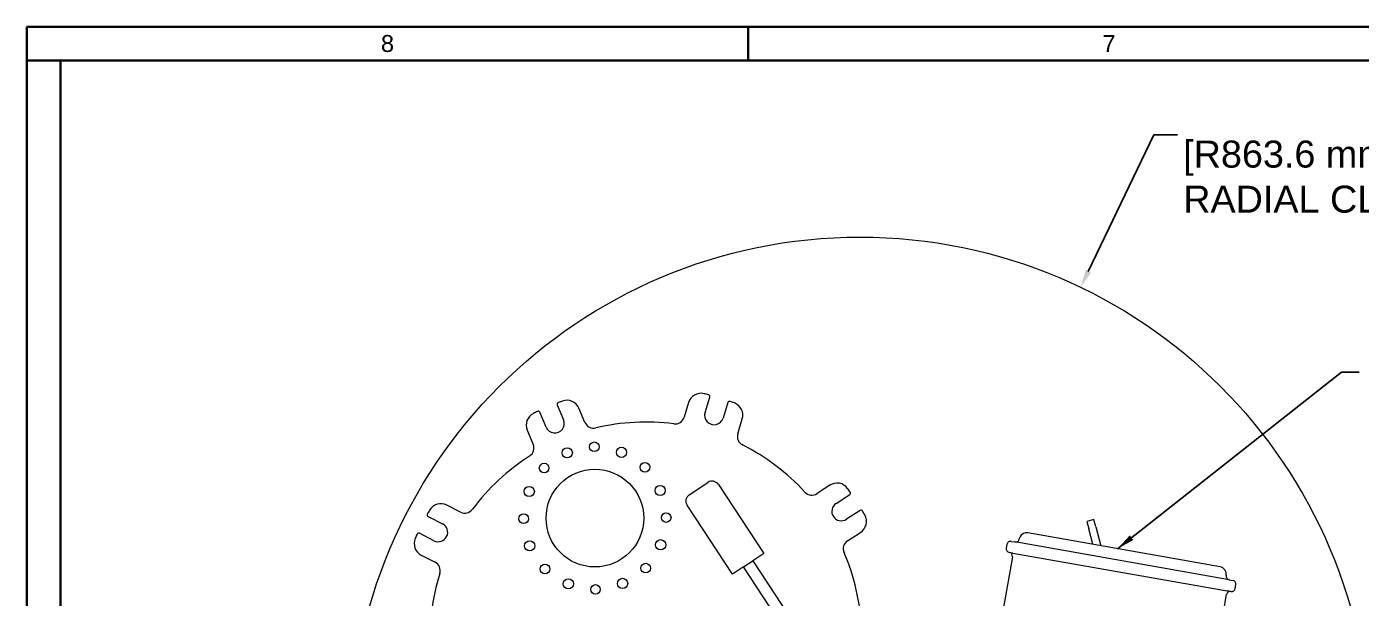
# Model space of a CAD drawing. Header units: inches. Extents: x 15 to 402, y 6 to 258.
# Drawn here: x 15 to 104, y 219.9 to 258 of the extents above; entities that cross this region are included whole.
import ezdxf

# ---------------------------------------------------------------- set-up
doc = ezdxf.new("R2010")
doc.units = ezdxf.units.IN
doc.header["$LTSCALE"] = 12
doc.header["$MEASUREMENT"] = 0
doc.layers.get('0').update_dxf_attribs({"lineweight": 25})
for name, color, linetype, lineweight in [('Border', 7, 'Continuous', 35), ('Dimension (ANSI)', 7, 'Continuous', 25), ('Symbol', 7, 'Continuous', 25), ('Visible', 7, 'Continuous', 18)]:
    doc.layers.add(name, color=color, linetype=linetype, lineweight=lineweight)
doc.styles.add('MEMCOR Medium', font='arial.ttf')
doc.styles.add('Standard A-B-C', font='arial.ttf')
doc.styles.add('Standard D-E', font='arial.ttf')
doc.dimstyles.new('Default (ANSI)', dxfattribs={"dimscale": 12, "dimtxt": 0.15, "dimasz": 0.098425, "dimexe": 0.125, "dimexo": 0.0625, "dimgap": 0.031496, "dimtad": 0, "dimtih": 1, "dimtoh": 1, "dimdec": 4, "dimrnd": 1e-08, "dimzin": 3, "dimdsep": 46, "dimlunit": 5, "dimtxsty": 'MEMCOR Medium', "dimcen": 0.09, "dimdle": 0.393701, "dimclrd": 256, "dimclre": 256, "dimclrt": 256, "dimadec": 0, "dimazin": 1, "dimtfac": 0.8, "dimtofl": 0, "dimtmove": 0, "dimatfit": 3, "dimfxl": 1, "dimfrac": 1, "dimtolj": 1, "dimtzin": 4, "dimlwd": -1, "dimlwe": -1, "dimarcsym": 0})
doc.dimstyles.new('in [mm] D-E NeptuneBenson$7', dxfattribs={"dimscale": 12, "dimtxt": 0.15, "dimasz": 0.098425, "dimexe": 0.125, "dimexo": 0.063, "dimgap": 0.031496, "dimtad": 0, "dimtih": 1, "dimtoh": 1, "dimdec": 4, "dimrnd": 1e-08, "dimzin": 3, "dimdsep": 46, "dimlunit": 5, "dimtxsty": 'Standard D-E', "dimcen": 0.09, "dimdle": 0.393701, "dimclrd": 256, "dimclre": 256, "dimclrt": 256, "dimadec": 1, "dimazin": 1, "dimtfac": 1, "dimtofl": 0, "dimtmove": 0, "dimatfit": 3, "dimfxl": 1, "dimfrac": 1, "dimtolj": 1, "dimtzin": 4, "dimlwd": -1, "dimlwe": -1, "dimarcsym": 0})

# ---------------------------------------------------------------- blocks, each defined once
blk = doc.blocks.new('Borders 22x34_D')
at = {"layer": 'Border'}
for p, q in [((33.5, 21.5), (1.25, 21.5)), ((1.25, 21.5), (1.25, 0.5)), ((5.2578, 21.5), (5.2578, 21.3125)), ((33.3125, 21.3125), (1.25, 21.3125)), ((1.4375, 0.5), (1.4375, 21.3125))]:
    blk.add_line(p, q, dxfattribs=at)
at = {"layer": 'Border', "char_height": 0.094, "attachment_point": 5, "style": 'Standard A-B-C'}
for s, insert in [('\\fArial|b0|i0;{\\H0.0940;8}', (3.2539, 21.4062)), ('\\fArial|b0|i0;{\\H0.0940;7}', (7.2617, 21.4069))]:
    blk.add_mtext(s, dxfattribs=dict(at, insert=insert))
blk = doc.blocks.new('*D31')
at = {"layer": 'Defpoints', "color": 0, "transparency": 16777216}
for p in [(85.245, 240.645), (70.535, 209.992)]:
    blk.add_point(p, dxfattribs=at)
at = {"layer": 'Dimension (ANSI)', "transparency": 16777216}
for p, q in [((90.117, 250.796), (85.756, 241.709)), ((91.705, 250.796), (90.117, 250.796))]:
    blk.add_line(p, q, dxfattribs=at)
blk.add_solid([(85.579, 241.795), (85.934, 241.624), (85.245, 240.645)], dxfattribs=at)
at = {"layer": 'Dimension (ANSI)', "transparency": 16777216, "char_height": 1.8, "attachment_point": 1, "style": 'MEMCOR Medium'}
for s, insert in [('\\A1; \\fArial|b0|i0;R34 in', (107.582, 253.014)), ('\\A1;[R863.6 mm]{\\P\\fArial|b0|i0;RADIAL CLEARANCE REQUIRED}', (92.083, 250.418))]:
    blk.add_mtext(s, dxfattribs=dict(at, insert=insert))

msp = doc.modelspace()

# ---------------------------------------------------------------- linework, layer by layer
at = {"layer": 'Visible'}
for p, q in [((60.20953, 232.30763), (60.52534, 233.33841)), ((49.62292, 231.32758), (49.20227, 232.3202)), ((50.36239, 232.81183), (50.78304, 231.81921)), ((52.20352, 231.64523), (51.80244, 232.59167)), ((59.11576, 232.9706), (58.81464, 231.98777)), ((61.73007, 232.96931), (61.41426, 231.93853)), ((62.39057, 230.89218), (62.69169, 231.87501)), ((48.35889, 231.13237), (48.75997, 230.18593)), ((59.15446, 226.83021), (60.40676, 227.65588)), ((61.09942, 227.51367), (64.12688, 222.92189)), ((68.53758, 227.46438), (67.67517, 226.90505)), ((68.94932, 226.25346), (69.85381, 226.84008)), ((43.91575, 225.67398), (43.00014, 226.14119)), ((62.03971, 221.54577), (59.01224, 226.13755)), ((41.75548, 225.3842), (42.71576, 224.8942)), ((70.53943, 225.78295), (69.63494, 225.19632)), ((86.1342, 225.17677), (85.65124, 225.04736)), ((85.65124, 225.04736), (85.78065, 224.5644)), ((86.26361, 224.69381), (86.1342, 225.17677)), ((42.14307, 223.77187), (41.18278, 224.26187)), ((69.71026, 223.76721), (70.57267, 224.32655)), ((94.53742, 222.03475), (81.73492, 224.29217)), ((86.05784, 223.52993), (85.78065, 224.5644)), ((86.26361, 224.69381), (86.60115, 223.43413)), ((80.33027, 223.52442), (80.28685, 223.27822)), ((80.61988, 223.72721), (80.86608, 223.6838)), ((95.14579, 221.1659), (80.86608, 223.6838)), ((41.30024, 222.80983), (42.21585, 222.34262)), ((62.77022, 222.02741), (63.39637, 222.44025)), ((64.12688, 222.92189), (63.39637, 222.44025)), ((63.39637, 222.44025), (70.272, 212.01193)), ((80.69243, 222.69899), (79.56372, 216.29774)), ((80.73585, 222.9452), (80.48964, 222.98861)), ((80.73585, 222.9452), (95.01556, 220.4273)), ((62.77022, 222.02741), (62.03971, 221.54577)), ((69.53523, 211.76687), (62.77022, 222.02741)), ((95.14579, 221.1659), (95.392, 221.12249)), ((95.55137, 220.58668), (95.59479, 220.83288)), ((93.84343, 213.77985), (94.97215, 220.1811)), ((95.26176, 220.38389), (95.01556, 220.4273))]:
    msp.add_line(p, q, dxfattribs=at)
for centre, radius in [((70.53484, 209.99162), 34), ((51.02943, 229.62318), 0.34045), ((52.83416, 230.02306), 0.321), ((54.64524, 229.65266), 0.34045), ((49.48691, 228.60458), 0.321), ((56.20414, 228.65917), 0.321), ((52.87185, 225.27556), 3.255), ((48.49343, 227.04567), 0.34045), ((57.22275, 227.11665), 0.34045), ((48.12303, 225.23459), 0.321), ((57.62266, 225.31184), 0.321), ((48.5229, 223.42987), 0.34045), ((57.25222, 223.50085), 0.34045), ((49.54155, 221.88725), 0.321), ((56.25874, 221.94194), 0.321), ((51.10042, 220.89386), 0.34045), ((52.91149, 220.52346), 0.321), ((54.71622, 220.92333), 0.34045)]:
    msp.add_circle(centre, radius, dxfattribs=at)
for centre, radius, start, end in [((56.26256, 217.27436), 16.745, 109.3544822, 110.3804068), ((51.0014, 232.25221), 0.87, 22.9660563, 109.3544822), ((59.94759, 232.71574), 0.87, 76.5776304, 162.9660563), ((56.26256, 217.27436), 16.745, 75.5517059, 76.5776304), ((60.41061, 233.37357), 0.12, 342.9660563, 75.5517059), ((61.8448, 232.93416), 0.12, 70.3804068, 162.9660563), ((49.15993, 231.47184), 0.87, 116.5776304, 202.9660563), ((56.26256, 217.27436), 16.745, 115.5517059, 116.5776304), ((49.09178, 232.27338), 0.12, 22.9660563, 115.5517059), ((50.47288, 232.85866), 0.12, 110.3804068, 202.9660563), ((60.81189, 232.12308), 0.63, 162.9660555, 342.9660563), ((56.26256, 217.27436), 16.745, 69.3544822, 70.3804068), ((61.85985, 232.12987), 0.87, 342.9660563, 69.3544822), ((50.20298, 231.5734), 0.63, 202.9660563, 22.9660563), ((52.78359, 231.89104), 0.63, 202.9660563, 283.3881021), ((56.26256, 217.27436), 14.395, 82.5440105, 103.3881021), ((58.21228, 232.17232), 0.63, 262.5440105, 342.9660563), ((62.99293, 230.70763), 0.63, 162.9660563, 243.3881021), ((48.17991, 229.94011), 0.63, 302.5440105, 22.9660563), ((56.26256, 217.27436), 14.395, 42.5440105, 63.3881021), ((56.26256, 217.27436), 14.395, 122.5440105, 143.3881021), ((60.68198, 227.23845), 0.5, 33.3977639, 123.3977639), ((59.42968, 226.41278), 0.5, 123.3977639, 213.3977639), ((67.33236, 227.43361), 0.63, 222.5440105, 302.9660563), ((69.01099, 226.73446), 0.87, 36.5776304, 122.9660563), ((56.26256, 217.27436), 16.745, 35.5517059, 36.5776304), ((69.78852, 226.94076), 0.12, 302.9660563, 35.5517059), ((42.60471, 225.36625), 0.87, 62.9660563, 149.3544822), ((69.29213, 225.72489), 0.63, 122.9660563, 302.9660563), ((41.81002, 225.49109), 0.12, 150.3804068, 242.9660563), ((56.26256, 217.27436), 16.745, 149.3544822, 150.3804068), ((44.20209, 226.23515), 0.63, 242.9660563, 323.3881021), ((70.60473, 225.68227), 0.12, 30.3804068, 122.9660563), ((70.09927, 225.05647), 0.87, 302.9660563, 29.3544822), ((56.26256, 217.27436), 16.745, 29.3544822, 30.3804068), ((56.26256, 217.27436), 16.745, 155.5517059, 156.5776304), ((41.12824, 224.15498), 0.12, 62.9660563, 155.5517059), ((42.42941, 224.33303), 0.63, 242.9660563, 62.9660563), ((81.6481, 223.79977), 0.5, 80, 170), ((41.69567, 223.58477), 0.87, 156.5776304, 242.9660563), ((70.05307, 223.23865), 0.63, 122.9660563, 203.3881021), ((80.53306, 223.23481), 0.25, 170, 260), ((80.57647, 223.48101), 0.25, 80, 170), ((80.90949, 223.93), 0.25, 260, 350), ((56.26256, 217.27436), 14.395, 2.5440105, 23.3881021), ((80.44623, 222.74241), 0.25, 350, 80), ((56.26256, 217.27436), 14.395, 162.5440105, 183.3881021), ((41.9295, 221.78146), 0.63, 342.5440105, 62.9660563), ((94.4506, 221.54234), 0.5, 350, 80), ((95.18921, 221.41211), 0.25, 170, 260), ((95.34858, 220.87629), 0.25, 350, 80), ((95.21835, 220.13768), 0.25, 80, 170), ((95.30517, 220.63009), 0.25, 260, 350)]:
    msp.add_arc(centre, radius, start, end, dxfattribs=at)

# ---------------------------------------------------------------- block references
at = {"xscale": 12, "yscale": 12, "zscale": 12}
msp.add_blockref('Borders 22x34_D', (0, 0), dxfattribs=at)

# ---------------------------------------------------------------- dimensions: what is measured, and where the dimension line sits
at = {"layer": 'Dimension (ANSI)'}
dim = msp.add_radius_dim(center=(70.53484, 209.99162), mpoint=(85.24535, 240.64453), text=' \\fArial|b0|i0;<> in\\X[R863.6 mm]{\\P\\fArial|b0|i0;RADIAL CLEARANCE REQUIRED}', dimstyle='Default (ANSI)', override={"dimgap": 0.031496, "dimdec": 4, "dimlfac": 1, "dimpost": '', "dimcen": 0, "dimtol": 0, "dimlim": 0, "dimtp": 0, "dimtm": 0, "dimtdec": 2, "dimtvp": -0.333333}, dxfattribs=at)
dim.commit()
dim.dimension.update_dxf_attribs({"geometry": '*D31', "text_midpoint": (111.47935, 250.79643), "dimtype": 164})

# ---------------------------------------------------------------- leaders
at = {"layer": 'Symbol', "annotation_type": 0, "has_hookline": 1, "hookline_direction": 0, "text_width": 18.35484}
msp.add_leader([(87.70813, 223.23893), (102.63508, 234.99355), (103.81618, 234.99355)], dimstyle='in [mm] D-E NeptuneBenson$7', override={"dimtad": 0}, dxfattribs=at)

doc.saveas('drawing.dxf')
